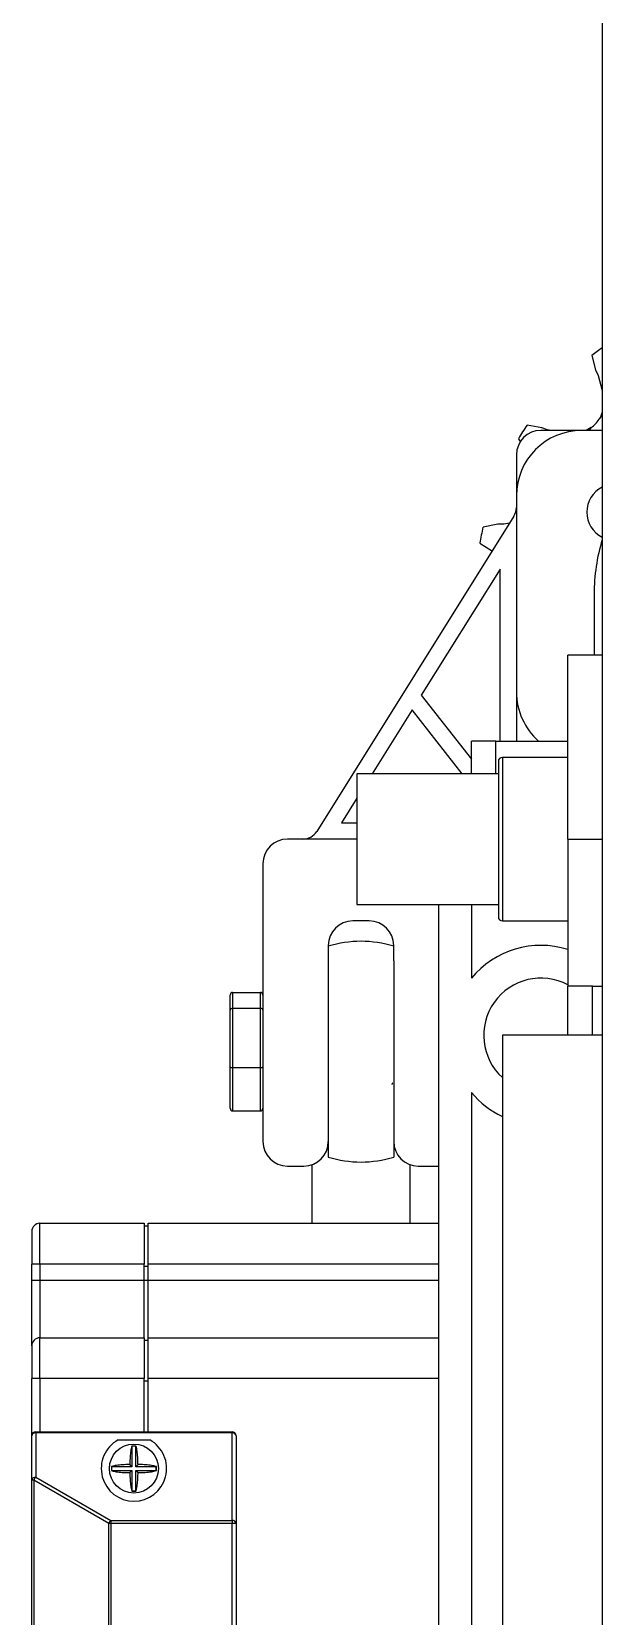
# Model space of a CAD drawing. Header units: millimetres. Extents: x -2889 to 8174, y 2447 to 8478.
# Drawn here: x 1757.88 to 1764.86, y 3479.37 to 3498.75 of the extents above; entities that cross this region are included whole.
import ezdxf

# ---------------------------------------------------------------- set-up
doc = ezdxf.new("R2010")
doc.units = ezdxf.units.MM

msp = doc.modelspace()

# ---------------------------------------------------------------- linework, layer by layer
at = {"color": 7, "linetype": 'Continuous', "lineweight": 25}
for p, q in [((1764.856, 3542.173), (1764.856, 3468.173)), ((1764.73, 3494.79), (1764.775, 3494.612)), ((1764.775, 3494.612), (1764.804, 3494.544)), ((1764.804, 3494.544), (1764.856, 3494.361)), ((1764.117, 3493.906), (1763.936, 3493.938)), ((1764.606, 3493.873), (1764.106, 3493.873)), ((1764.187, 3493.881), (1764.117, 3493.906)), ((1764.229, 3493.873), (1764.187, 3493.881)), ((1764.856, 3493.873), (1764.606, 3493.873)), ((1764.721, 3493.907), (1764.66, 3493.873)), ((1763.83, 3493.771), (1763.858, 3493.731)), ((1763.806, 3493.573), (1763.806, 3493.073)), ((1763.806, 3493.073), (1763.806, 3490.673)), ((1763.776, 3492.824), (1761.365, 3488.967)), ((1763.577, 3492.725), (1763.398, 3492.689)), ((1763.652, 3492.727), (1763.577, 3492.725)), ((1763.723, 3492.739), (1763.652, 3492.727)), ((1763.359, 3492.495), (1763.512, 3492.394)), ((1763.606, 3492.175), (1762.643, 3490.634)), ((1763.606, 3490.073), (1763.606, 3492.175)), ((1764.756, 3491.873), (1764.756, 3491.123)), ((1764.856, 3491.123), (1764.435, 3491.123)), ((1764.435, 3488.873), (1764.435, 3491.123)), ((1762.643, 3490.634), (1763.256, 3489.85)), ((1763.806, 3490.673), (1763.806, 3490.073)), ((1762.53, 3490.454), (1762.042, 3489.673)), ((1763.141, 3489.673), (1762.53, 3490.454)), ((1763.256, 3489.673), (1763.256, 3490.073)), ((1763.556, 3490.073), (1763.256, 3490.073)), ((1763.556, 3490.073), (1764.435, 3490.073)), ((1763.585, 3489.823), (1763.585, 3487.923)), ((1764.435, 3489.873), (1763.635, 3489.873)), ((1763.585, 3489.673), (1761.856, 3489.673)), ((1761.856, 3489.673), (1761.856, 3488.073)), ((1761.856, 3489.375), (1761.667, 3489.073)), ((1761.667, 3489.073), (1761.856, 3489.073)), ((1761.856, 3488.873), (1761.006, 3488.873)), ((1764.435, 3488.873), (1764.435, 3487.073)), ((1760.706, 3488.573), (1760.706, 3486.242)), ((1761.856, 3488.073), (1763.585, 3488.073)), ((1762.856, 3468.473), (1762.856, 3488.073)), ((1763.256, 3488.073), (1763.256, 3487.171)), ((1762.006, 3487.873), (1761.806, 3487.873)), ((1763.635, 3487.873), (1764.435, 3487.873)), ((1761.506, 3487.573), (1761.506, 3487.386)), ((1762.306, 3487.386), (1762.306, 3487.573)), ((1761.506, 3487.386), (1761.506, 3484.983)), ((1762.306, 3487.386), (1762.306, 3484.983)), ((1764.435, 3486.473), (1764.435, 3487.073)), ((1764.735, 3487.073), (1764.435, 3487.073)), ((1764.735, 3486.473), (1764.735, 3487.073)), ((1764.735, 3487.073), (1764.856, 3487.073)), ((1760.306, 3486.779), (1760.306, 3486.964)), ((1760.336, 3486.998), (1760.336, 3486.803)), ((1760.336, 3486.998), (1760.676, 3486.998)), ((1760.676, 3486.803), (1760.676, 3486.998)), ((1760.306, 3486.087), (1760.306, 3486.779)), ((1760.336, 3486.803), (1760.336, 3486.078)), ((1760.336, 3486.803), (1760.676, 3486.803)), ((1760.676, 3486.078), (1760.676, 3486.803)), ((1764.856, 3486.473), (1763.635, 3486.473)), ((1763.635, 3486.473), (1763.635, 3468.473)), ((1760.706, 3486.242), (1760.706, 3486.087)), ((1760.306, 3485.581), (1760.306, 3486.087)), ((1760.336, 3486.078), (1760.336, 3485.548)), ((1760.336, 3486.078), (1760.676, 3486.078)), ((1760.676, 3485.548), (1760.676, 3486.078)), ((1760.706, 3486.087), (1760.706, 3486.046)), ((1760.706, 3486.046), (1760.706, 3485.173)), ((1763.256, 3485.774), (1763.256, 3468.873)), ((1760.336, 3485.548), (1760.676, 3485.548)), ((1761.506, 3485.082), (1761.495, 3485.091)), ((1762.318, 3485.091), (1762.306, 3485.082)), ((1761.006, 3484.873), (1761.206, 3484.873)), ((1761.306, 3484.89), (1761.306, 3484.173)), ((1762.506, 3484.173), (1762.506, 3484.89)), ((1762.606, 3484.873), (1762.856, 3484.873)), ((1757.979, 3483.673), (1757.979, 3484.173)), ((1757.979, 3484.173), (1759.254, 3484.173)), ((1759.254, 3484.173), (1759.254, 3483.673)), ((1759.254, 3484.143), (1759.304, 3484.143)), ((1759.304, 3484.173), (1762.854, 3484.173)), ((1759.304, 3483.673), (1759.304, 3484.173)), ((1762.854, 3484.173), (1762.854, 3483.673)), ((1762.854, 3484.143), (1762.856, 3484.143)), ((1757.879, 3484.073), (1757.879, 3483.673)), ((1757.979, 3483.673), (1757.879, 3483.673)), ((1757.879, 3483.473), (1757.879, 3483.673)), ((1759.254, 3483.673), (1757.979, 3483.673)), ((1757.979, 3483.673), (1757.979, 3483.473)), ((1759.254, 3483.473), (1759.254, 3483.673)), ((1759.304, 3483.643), (1759.254, 3483.643)), ((1762.854, 3483.673), (1759.304, 3483.673)), ((1759.304, 3483.473), (1759.304, 3483.673)), ((1762.854, 3483.673), (1762.854, 3483.473)), ((1757.979, 3483.473), (1757.879, 3483.473)), ((1757.879, 3482.673), (1757.879, 3483.473)), ((1757.979, 3483.473), (1757.979, 3482.773)), ((1759.254, 3483.473), (1757.979, 3483.473)), ((1759.254, 3482.773), (1759.254, 3483.473)), ((1759.304, 3483.473), (1759.254, 3483.473)), ((1762.854, 3483.473), (1759.304, 3483.473)), ((1759.304, 3482.773), (1759.304, 3483.473)), ((1762.854, 3483.473), (1762.854, 3482.773)), ((1757.979, 3482.273), (1757.979, 3482.773)), ((1757.979, 3482.773), (1759.254, 3482.773)), ((1759.254, 3482.773), (1759.254, 3482.273)), ((1759.254, 3482.743), (1759.304, 3482.743)), ((1759.304, 3482.273), (1759.304, 3482.773)), ((1759.304, 3482.773), (1762.854, 3482.773)), ((1762.854, 3482.773), (1762.854, 3482.273)), ((1762.854, 3482.743), (1762.856, 3482.743)), ((1757.879, 3482.673), (1757.879, 3482.273)), ((1757.979, 3482.273), (1757.879, 3482.273)), ((1757.879, 3481.573), (1757.879, 3482.273)), ((1759.254, 3482.273), (1757.979, 3482.273)), ((1759.254, 3481.623), (1759.254, 3482.273)), ((1759.304, 3482.243), (1759.254, 3482.243)), ((1762.854, 3482.273), (1759.304, 3482.273)), ((1759.304, 3481.623), (1759.304, 3482.273)), ((1762.854, 3482.273), (1762.854, 3477.473)), ((1757.929, 3481.608), (1757.929, 3481.623)), ((1757.929, 3481.623), (1760.329, 3481.623)), ((1757.929, 3481.608), (1757.929, 3481.066)), ((1760.329, 3481.608), (1757.929, 3481.608)), ((1760.329, 3481.623), (1760.329, 3481.608)), ((1760.329, 3480.537), (1760.329, 3481.608)), ((1757.879, 3481.031), (1757.879, 3481.573)), ((1758.935, 3481.523), (1759.322, 3481.523)), ((1759.105, 3481.446), (1759.104, 3481.447)), ((1759.105, 3481.446), (1759.105, 3481.196)), ((1759.152, 3481.446), (1759.105, 3481.446)), ((1759.152, 3481.446), (1759.154, 3481.447)), ((1759.152, 3481.196), (1759.152, 3481.446)), ((1760.379, 3481.573), (1760.379, 3480.502)), ((1758.855, 3481.196), (1758.854, 3481.197)), ((1759.105, 3481.196), (1758.855, 3481.196)), ((1758.855, 3481.196), (1758.855, 3481.149)), ((1759.105, 3481.196), (1759.079, 3481.222)), ((1759.179, 3481.222), (1759.152, 3481.196)), ((1759.402, 3481.196), (1759.152, 3481.196)), ((1759.402, 3481.196), (1759.404, 3481.197)), ((1759.402, 3481.149), (1759.402, 3481.196)), ((1757.904, 3481.031), (1757.879, 3481.031)), ((1757.879, 3478.714), (1757.879, 3481.031)), ((1758.82, 3480.502), (1757.904, 3481.031)), ((1757.904, 3481.031), (1757.904, 3478.714)), ((1757.929, 3481.066), (1758.845, 3480.537)), ((1758.855, 3481.149), (1758.854, 3481.148)), ((1758.855, 3481.149), (1759.105, 3481.149)), ((1759.079, 3481.123), (1759.105, 3481.149)), ((1759.105, 3481.149), (1759.105, 3480.899)), ((1759.152, 3481.149), (1759.179, 3481.123)), ((1759.152, 3481.149), (1759.402, 3481.149)), ((1759.152, 3480.899), (1759.152, 3481.149)), ((1759.402, 3481.149), (1759.404, 3481.148)), ((1759.105, 3480.899), (1759.104, 3480.898)), ((1759.105, 3480.899), (1759.152, 3480.899)), ((1759.152, 3480.899), (1759.154, 3480.898)), ((1758.82, 3479.243), (1758.82, 3480.502)), ((1758.845, 3480.502), (1758.82, 3480.502)), ((1758.845, 3480.537), (1760.329, 3480.537)), ((1758.845, 3480.537), (1758.845, 3480.502)), ((1760.329, 3480.502), (1758.845, 3480.502)), ((1758.845, 3480.502), (1758.845, 3479.243)), ((1760.329, 3480.537), (1760.329, 3480.502)), ((1760.329, 3479.243), (1760.329, 3480.502)), ((1760.379, 3480.502), (1760.329, 3480.502)), ((1760.379, 3480.502), (1760.379, 3479.243))]:
    msp.add_line(p, q, dxfattribs=at)
at = {"color": 8, "linetype": 'Continuous', "lineweight": 25}
for p, q in [((1764.856, 3494.05), (1764.816, 3494.01)), ((1764.721, 3493.907), (1764.691, 3493.873)), ((1763.556, 3489.673), (1763.556, 3490.073)), ((1763.635, 3489.873), (1763.635, 3487.873)), ((1764.435, 3488.873), (1764.856, 3488.873)), ((1762.856, 3483.643), (1762.854, 3483.643)), ((1762.854, 3483.473), (1762.856, 3483.473)), ((1757.979, 3482.273), (1757.979, 3481.623)), ((1762.856, 3482.243), (1762.854, 3482.243))]:
    msp.add_line(p, q, dxfattribs=at)
at = {"color": 7, "linetype": 'Continuous', "lineweight": 25}
msp.add_circle((1759.129, 3481.173), 0.3, dxfattribs=at)
for centre, radius, start, end in [((1767.006, 3491.873), 3.7, 125.5266, 127.96), ((1764.478, 3494.229), 0.403, 306.9733, 327.0565), ((1764.106, 3493.573), 0.3, 90, 180), ((1764.606, 3493.073), 0.8, 90, 180), ((1767.006, 3491.873), 3.7, 146.0699, 149.1364), ((1765.006, 3492.873), 0.34, 116.179, 180), ((1763.606, 3492.93), 0.2, 327.9946, 0), ((1765.006, 3492.873), 0.34, 180, 243.821), ((1767.006, 3491.873), 3.7, 167.2464, 170.3129), ((1767.006, 3491.873), 2.25, 162.8538, 180), ((1764.606, 3490.673), 0.8, 180, 228.5904), ((1763.635, 3489.823), 0.05, 90, 180), ((1761.195, 3489.073), 0.2, 270, 327.9946), ((1761.006, 3488.573), 0.3, 90, 180), ((1761.806, 3487.573), 0.3, 90, 180), ((1762.006, 3487.573), 0.3, 0, 90), ((1763.635, 3487.923), 0.05, 180, 270), ((1761.906, 3486.273), 1.35, 90, 107.2353), ((1761.906, 3486.273), 1.35, 72.7647, 90), ((1764.106, 3486.473), 1.1, 72.5941, 140.5994), ((1764.106, 3486.473), 0.7, 61.9608, 227.7178), ((1764.106, 3486.473), 1.1, 219.4006, 244.6508), ((1761.006, 3485.173), 0.3, 180, 270), ((1761.206, 3485.173), 0.3, 270, 0), ((1762.606, 3485.173), 0.3, 180, 270), ((1761.906, 3486.273), 1.35, 252.7647, 287.2353), ((1757.979, 3484.073), 0.1, 90, 180), ((1757.979, 3482.673), 0.1, 90, 180), ((1757.929, 3481.573), 0.05, 90, 180), ((1757.923, 3481.564), 0.0446, 81.9505, 168.5782), ((1760.329, 3481.573), 0.05, 0, 90), ((1760.335, 3481.564), 0.0446, 11.4218, 98.0495), ((1759.129, 3481.173), 0.4, 118.955, 61.045), ((1757.923, 3481.022), 0.0446, 81.9505, 168.5782), ((1757.997, 3480.991), 0.101, 132.3936, 157.0776), ((1758.913, 3480.462), 0.101, 132.3936, 157.0776), ((1760.335, 3480.493), 0.0446, 11.4218, 98.0495)]:
    msp.add_arc(centre, radius, start, end, dxfattribs=at)
for centre, major_axis, ratio, start_param, end_param in [((1760.336, 3486.964), (0, 0.0335), 0.896506, 0, 1.570796), ((1760.676, 3486.964), (0, 0.0335), 0.896506, 4.712389, 6.283185), ((1760.336, 3486.779), (0.03, 0), 0.816259, 1.570796, 3.141593), ((1760.676, 3486.779), (0.03, 0), 0.816259, 0, 1.570796), ((1760.336, 3486.087), (0.03, 0), 0.299183, 3.141593, 4.712389), ((1760.676, 3486.087), (0.03, 0), 0.299183, 4.712389, 6.283185), ((1760.336, 3485.581), (0, 0.0335), 0.896506, 1.570796, 3.141593), ((1760.676, 3485.581), (0, 0.0335), 0.896506, 3.141593, 4.712389)]:
    msp.add_ellipse(centre, major_axis=major_axis, ratio=ratio, start_param=start_param, end_param=end_param, dxfattribs=at)
for points, knots in [([(1764.856, 3494.105), (1764.849, 3494.079), (1764.839, 3494.046), (1764.821, 3494.016), (1764.816, 3494.01)], [0, 0, 0, 0, 0.772976, 1, 1, 1, 1]), ([(1762.285, 3485.873), (1762.286, 3485.876), (1762.29, 3485.881), (1762.293, 3485.887), (1762.295, 3485.89)], [0, 0, 0, 0, 0.496951, 1, 1, 1, 1]), ([(1759.104, 3481.447), (1759.1, 3481.434), (1759.092, 3481.406), (1759.083, 3481.338), (1759.08, 3481.273), (1759.079, 3481.233), (1759.079, 3481.222)], [0, 0, 0, 0, 0.274934, 0.577811, 0.883094, 1, 1, 1, 1]), ([(1759.154, 3481.447), (1759.142, 3481.448), (1759.126, 3481.448), (1759.109, 3481.448), (1759.104, 3481.447)], [0, 0, 0, 0, 0.67989, 1, 1, 1, 1]), ([(1759.179, 3481.222), (1759.178, 3481.238), (1759.178, 3481.283), (1759.173, 3481.353), (1759.164, 3481.414), (1759.157, 3481.438), (1759.154, 3481.447)], [0, 0, 0, 0, 0.171402, 0.481418, 0.791847, 1, 1, 1, 1]), ([(1759.079, 3481.222), (1759.063, 3481.222), (1759.018, 3481.221), (1758.948, 3481.217), (1758.888, 3481.208), (1758.864, 3481.2), (1758.854, 3481.197)], [0, 0, 0, 0, 0.171402, 0.481418, 0.791847, 1, 1, 1, 1]), ([(1758.854, 3481.197), (1758.854, 3481.186), (1758.854, 3481.17), (1758.854, 3481.153), (1758.854, 3481.148)], [0, 0, 0, 0, 0.67989, 1, 1, 1, 1]), ([(1759.404, 3481.197), (1759.39, 3481.201), (1759.362, 3481.209), (1759.294, 3481.218), (1759.229, 3481.222), (1759.19, 3481.222), (1759.179, 3481.222)], [0, 0, 0, 0, 0.2749337, 0.577811, 0.8830945, 1, 1, 1, 1]), ([(1759.404, 3481.148), (1759.404, 3481.159), (1759.404, 3481.176), (1759.404, 3481.192), (1759.404, 3481.197)], [0, 0, 0, 0, 0.67989, 1, 1, 1, 1]), ([(1758.854, 3481.148), (1758.867, 3481.144), (1758.895, 3481.136), (1758.964, 3481.127), (1759.029, 3481.124), (1759.068, 3481.123), (1759.079, 3481.123)], [0, 0, 0, 0, 0.2749337, 0.577811, 0.8830945, 1, 1, 1, 1]), ([(1759.079, 3481.123), (1759.079, 3481.107), (1759.08, 3481.062), (1759.085, 3480.992), (1759.094, 3480.932), (1759.101, 3480.908), (1759.104, 3480.898)], [0, 0, 0, 0, 0.171402, 0.481418, 0.791847, 1, 1, 1, 1]), ([(1759.154, 3480.898), (1759.157, 3480.911), (1759.166, 3480.939), (1759.174, 3481.007), (1759.178, 3481.073), (1759.179, 3481.112), (1759.179, 3481.123)], [0, 0, 0, 0, 0.274934, 0.577811, 0.883094, 1, 1, 1, 1]), ([(1759.179, 3481.123), (1759.195, 3481.123), (1759.239, 3481.124), (1759.309, 3481.129), (1759.37, 3481.138), (1759.394, 3481.145), (1759.404, 3481.148)], [0, 0, 0, 0, 0.171402, 0.481418, 0.791847, 1, 1, 1, 1]), ([(1759.104, 3480.898), (1759.115, 3480.898), (1759.132, 3480.897), (1759.148, 3480.898), (1759.154, 3480.898)], [0, 0, 0, 0, 0.67989, 1, 1, 1, 1])]:
    msp.add_open_spline(points, degree=3, knots=knots, dxfattribs=at)

doc.saveas('drawing.dxf')
